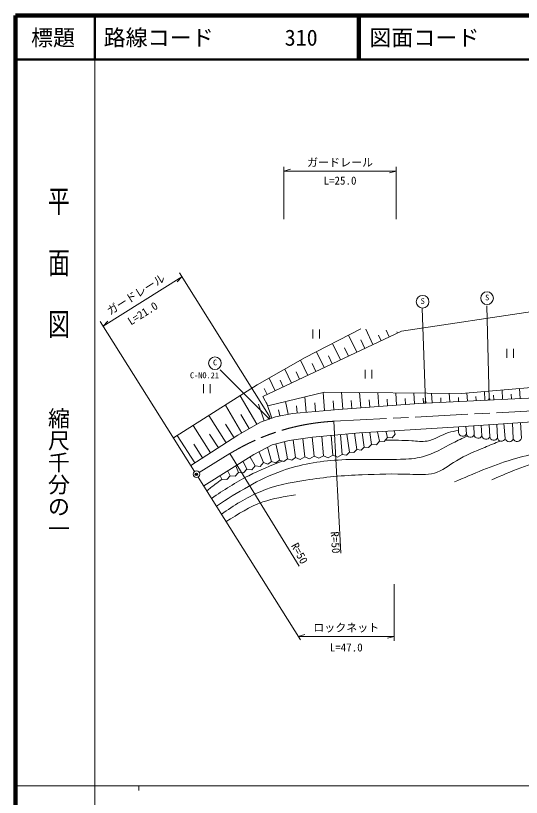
# Model space of a CAD drawing. Units: millimetres, scale not verified. Extents: x 40000 to 680000, y 20000 to 380000.
# Drawn here: x 40000 to 154921, y 202409 to 380000 of the extents above; entities that cross this region are included whole.
import ezdxf
from ezdxf.enums import TextEntityAlignment as Align

# ---------------------------------------------------------------- set-up
doc = ezdxf.new("R2010")
doc.units = ezdxf.units.MM
doc.header["$LTSCALE"] = 1000
doc.header["$PDMODE"] = 32
doc.header["$PDSIZE"] = 500
doc.linetypes.add('CHAIN', pattern=[18.5, 12, -1.5, 3.5, -1.5])
for name, color, linetype, lineweight in [('M-BGD', 7, 'Continuous', 13), ('M-BMK', 2, 'CHAIN', 13), ('M-BMK-SRVR', 3, 'Continuous', 13), ('M-STR-HTXT', 7, 'Continuous', 13), ('M-STR-STRC', 7, 'Continuous', 13), ('M-TTL', 2, 'Continuous', 140), ('M-TTL-BAND', 7, 'Continuous', 13), ('M-TTL-LINE', 7, 'Continuous', 50)]:
    doc.layers.add(name, color=color, linetype=linetype, lineweight=lineweight)
doc.layers.add('M-OTRS', color=6, linetype='Continuous')
doc.layers.add('M-TTL-TXT', color=7, linetype='Continuous')
doc.styles.add('@ＭＳ ゴシック', font='')
doc.styles.add('ＭＳ ゴシック', font='')
doc.styles.get('@ＭＳ ゴシック').set_extended_font_data('@MS Gothic')
doc.styles.get('ＭＳ ゴシック').set_extended_font_data('MS Gothic')

msp = doc.modelspace()

# ---------------------------------------------------------------- linework, layer by layer
at = {"layer": 'M-BGD'}
for p, q in [((127689, 308331), (163665, 313750)), ((127689, 308331), (96195, 293477)), ((107519, 308677), (107519, 306677)), ((109039, 306677), (109039, 308677)), ((117500, 303525), (115667, 307410)), ((121205, 305273), (119551, 308780)), ((123058, 306147), (122467, 307399)), ((124910, 307021), (124201, 308524)), ((126763, 307894), (126645, 308145)), ((113794, 301778), (112023, 305533)), ((119352, 304399), (118421, 306374)), ((115647, 302651), (114746, 304562)), ((151585, 304271), (151585, 302271)), ((153105, 302271), (153105, 304271)), ((110089, 300030), (108379, 303656)), ((111942, 300904), (111071, 302749)), ((106384, 298282), (104758, 301729)), ((108237, 299156), (107397, 300937)), ((102679, 296535), (101193, 299686)), ((104531, 297409), (103753, 299058)), ((119437, 299564), (119437, 297564)), ((120957, 297564), (120957, 299564)), ((98974, 294787), (97627, 297642)), ((100826, 295661), (100118, 297162)), ((75892, 284063), (94919, 296090)), ((82681, 296259), (82681, 294259)), ((84201, 294259), (84201, 296259)), ((97121, 293913), (96483, 295267)), ((150646, 292834), (150540, 294953)), ((154646, 293035), (154533, 295289)), ((94776, 287175), (90996, 293610)), ((97342, 291373), (96195, 293477)), ((106031, 289919), (105733, 293409)), ((110213, 290276), (109860, 294411)), ((114366, 290618), (114085, 294457)), ((118432, 290916), (118176, 294415)), ((122498, 291213), (122267, 294373)), ((126564, 291511), (126358, 294331)), ((130631, 291808), (130449, 294289)), ((132647, 291933), (132589, 293100)), ((134647, 292033), (134536, 294247)), ((136647, 292133), (136594, 293180)), ((138647, 292233), (138548, 294206)), ((140647, 292334), (140600, 293260)), ((142646, 292434), (142554, 294281)), ((144646, 292534), (144598, 293492)), ((146646, 292634), (146547, 294617)), ((148646, 292734), (148595, 293760)), ((152646, 292935), (152591, 294028)), ((91376, 285178), (87660, 291502)), ((96487, 287978), (95177, 291701)), ((98208, 288583), (96975, 292087)), ((101938, 289460), (101360, 292348)), ((103940, 289741), (103804, 291324)), ((108122, 290098), (107959, 292004)), ((112304, 290455), (112132, 292467)), ((116399, 290767), (116265, 292601)), ((120465, 291064), (120343, 292729)), ((124531, 291362), (124422, 292857)), ((128597, 291660), (128501, 292985)), ((100025, 289077), (99744, 290482)), ((87847, 282966), (83908, 289130)), ((93076, 286177), (91202, 289366)), ((84275, 280684), (80325, 286865)), ((89633, 284108), (87666, 287185)), ((140669, 285245), (140656, 286579)), ((142434, 285023), (142302, 286721)), ((144198, 284800), (144090, 286834)), ((145962, 284578), (145793, 286976)), ((147727, 284356), (147609, 287061)), ((149491, 284134), (149369, 287090)), ((151255, 283911), (150930, 287317)), ((153088, 283956), (152916, 287402)), ((154920, 284000), (154733, 287572)), ((80703, 278401), (76741, 284600)), ((86061, 281825), (84089, 284911)), ((107828, 279903), (107419, 284252)), ((109945, 280030), (109604, 284422)), ((112061, 280157), (111704, 284592)), ((114178, 280283), (113833, 284791)), ((115858, 280854), (115280, 284905)), ((117537, 281424), (117040, 285132)), ((119217, 281995), (118742, 285217)), ((120897, 282565), (120461, 285330)), ((122683, 283347), (122220, 285415)), ((124470, 284128), (124150, 285586)), ((126256, 284910), (126023, 285642)), ((82489, 279542), (80511, 282637)), ((99950, 279047), (99164, 282719)), ((101772, 279348), (101094, 283145)), ((103594, 279650), (103080, 283571)), ((105711, 279776), (105237, 283883)), ((96305, 278445), (95320, 280851)), ((98127, 278746), (97206, 281953)), ((94417, 277697), (93315, 279732)), ((90639, 276202), (90016, 277698)), ((92528, 276950), (91716, 278730)), ((86862, 274706), (86442, 275460)), ((88750, 275454), (88215, 276536))]:
    msp.add_line(p, q, dxfattribs=at)
for points in [[(94919, 296090), (105821, 302338), (118445, 308841)], [(217317, 296218), (183126, 294497), (159645, 293285), (131647, 291883), (113350, 290544), (102894, 289651), (99069, 288886), (95626, 287675), (90526, 284678), (79810, 277830)], [(97342, 291373), (110212, 294497), (141323, 294178), (167845, 296409)], [(82748, 273157), (94114, 280275), (98268, 282525), (102192, 283449), (107443, 284257), (118118, 285237), (127177, 285757), (140724, 286622), (160747, 287949), (180303, 288930), (219016, 290662), (252767, 292508), (266586, 293878)], [(86862, 274706), (87993, 274608), (88750, 275454), (89882, 275356), (90639, 276202), (91771, 276103), (92528, 276950), (93659, 276851), (94417, 277697), (95548, 277599), (96305, 278445), (97292, 278140), (98127, 278746), (99114, 278441), (99950, 279047), (100936, 278742), (101772, 279348), (102758, 279043), (103594, 279650), (104684, 279184), (105711, 279776), (106801, 279310), (107828, 279903), (108918, 279437), (109945, 280030), (111035, 279564), (112061, 280157), (113152, 279691), (114178, 280283), (115161, 280149), (115858, 280854), (116840, 280719), (117537, 281424), (118520, 281289), (119217, 281995), (120199, 281860), (120897, 282565), (121985, 282509), (122683, 283347), (123772, 283291), (124470, 284128), (125558, 284073), (126256, 284910)]]:
    msp.add_lwpolyline(points, dxfattribs=at)
for centre, radius in [((133129, 292153), 150), ((133129, 292153), 90), ((133129, 292153), 30), ((147622, 292831), 150), ((147622, 292831), 90), ((147622, 292831), 30), ((97547, 288461), 150), ((97547, 288461), 90), ((97547, 288461), 30)]:
    msp.add_circle(centre, radius, dxfattribs=at)
for centre, radius, start, end in [((141577, 285332), 911, 185.49866, 340.13789), ((143341, 285110), 911, 185.49866, 340.13789), ((145105, 284888), 911, 185.49866, 340.13789), ((146870, 284665), 911, 185.49866, 340.13789), ((148634, 284443), 911, 185.49866, 340.13789), ((150398, 284221), 911, 185.49866, 340.13789), ((152166, 284140), 940, 194.07448, 348.71371), ((153999, 284184), 940, 194.07448, 348.71371)]:
    msp.add_arc(centre, radius, start, end, dxfattribs=at)
for points, knots in [([(85621, 268588), (90432, 271660), (95243, 274731), (100550, 276610), (104603, 278044), (108946, 278782), (113260, 279048), (117982, 279338), (122668, 279063), (127425, 279207), (129131, 279247), (130842, 279347), (132461, 279767), (134896, 280399), (137124, 281754), (139393, 282924), (140453, 283471), (141521, 283977), (142590, 284483)], [0, 0, 0, 0, 1, 1, 1, 2, 2, 2, 3, 3, 3, 4, 4, 4, 5, 5, 5, 6, 6, 6, 6]), ([(124005, 283524), (125991, 283542), (127977, 283560), (130000, 283404), (131174, 283314), (132360, 283165), (133478, 283364), (135161, 283663), (136687, 284751), (138354, 285283), (139069, 285511), (139811, 285636), (140552, 285762)], [0, 0, 0, 0, 1, 1, 1, 2, 2, 2, 3, 3, 3, 4, 4, 4, 4]), ([(139696, 274058), (144004, 275924), (148312, 277790), (152796, 279146), (157030, 280427), (161422, 281253), (165787, 281853), (170951, 282562), (176079, 282954), (181377, 283693), (185177, 284170), (189001, 284799), (192744, 284126), (195661, 283602), (198529, 282288), (200756, 280337), (201698, 279511), (202526, 278571), (203354, 277631)], [0, 0, 0, 0, 1, 1, 1, 2, 2, 2, 3, 3, 3, 4, 4, 4, 5, 5, 5, 6, 6, 6, 6]), ([(86760, 266778), (89606, 268666), (92451, 270554), (95553, 271853), (98828, 273226), (102388, 273943), (105944, 274491), (110211, 275149), (114471, 275563), (118751, 275690), (122338, 275842), (125888, 275945), (129559, 275810), (131468, 275723), (133411, 275571), (135155, 276090), (136931, 276616), (138503, 277842), (140151, 278848), (142211, 280106), (144390, 281021), (146585, 281925), (147755, 282407), (148929, 282886), (150102, 283364)], [0, 0, 0, 0, 1, 1, 1, 2, 2, 2, 3, 3, 3, 4, 4, 4, 5, 5, 5, 6, 6, 6, 7, 7, 7, 8, 8, 8, 8]), ([(148224, 274571), (152587, 276441), (156951, 278311), (161510, 279487), (165148, 280426), (168910, 280924), (172661, 281326), (176983, 281789), (181292, 282125), (185668, 281925), (188790, 281783), (191947, 281367), (194797, 280207), (196685, 279438), (198439, 278344), (200193, 277249)], [0, 0, 0, 0, 1, 1, 1, 2, 2, 2, 3, 3, 3, 4, 4, 4, 5, 5, 5, 5]), ([(84519, 270342), (87273, 272170), (90028, 273998), (92956, 275491), (95407, 276739), (97978, 277754), (100550, 278768)], [0, 0, 0, 0, 1, 1, 1, 2, 2, 2, 2]), ([(83468, 272013), (84079, 272529), (84690, 273044), (85323, 273532), (85820, 273916), (86331, 274284), (86841, 274651)], [0, 0, 0, 0, 1, 1, 1, 2, 2, 2, 2]), ([(87847, 265048), (90534, 266762), (93220, 268476), (96157, 269511), (98538, 270350), (101082, 270742), (103627, 271135)], [0, 0, 0, 0, 1, 1, 1, 2, 2, 2, 2])]:
    msp.add_open_spline(points, degree=3, knots=knots, dxfattribs=at)
at = {"layer": 'M-BMK'}
for p, q in [((112293, 287849), (177537, 291261)), ((81720, 276202), (88687, 280492))]:
    msp.add_line(p, q, dxfattribs=at)
msp.add_arc((114905, 237918), 50000, 92.99365, 121.62515, dxfattribs=at)
at = {"layer": 'M-BMK-SRVR'}
for p, q in [((59239, 310547), (80682, 276444)), ((81481, 275174), (104736, 238187))]:
    msp.add_line(p, q, dxfattribs=at)
for radius in [750, 30]:
    msp.add_circle((81081, 275809), radius, dxfattribs=at)
at = {"layer": 'M-OTRS'}
msp.add_point((81081, 275809), dxfattribs=at)
at = {"layer": 'M-STR-HTXT'}
for p, q in [((100951, 333733), (100951, 345671)), ((100951, 344671), (102451, 345091)), ((100951, 344671), (126485, 344671)), ((126485, 344671), (124985, 344251)), ((126485, 345671), (126485, 333733)), ((77249, 321533), (97874, 288730)), ((59924, 309459), (77781, 320687)), ((77781, 320687), (76735, 319533)), ((59924, 309459), (60970, 310613)), ((112293, 287849), (113860, 257890)), ((104418, 254948), (88687, 280492)), ((126023, 237986), (126023, 250838)), ((104234, 238986), (105734, 239406)), ((104234, 238986), (126023, 238986)), ((126023, 238986), (124523, 238566))]:
    msp.add_line(p, q, dxfattribs=at)
at = {"layer": 'M-STR-STRC'}
for p, q in [((133129, 292153), (132384, 313520)), ((147622, 292831), (147036, 314102)), ((97547, 288461), (86475, 299566))]:
    msp.add_line(p, q, dxfattribs=at)
for centre in [(132485, 315002), (147137, 315816), (85297, 301047)]:
    msp.add_circle(centre, 1440, dxfattribs=at)
at = {"layer": 'M-TTL'}
for p, q in [((40000, 380000), (40000, 20000)), ((680000, 380000), (40000, 380000))]:
    msp.add_line(p, q, dxfattribs=at)
at = {"layer": 'M-TTL-BAND'}
for p, q in [((58000, 370000), (58000, 20000)), ((40000, 205000), (579000, 205000)), ((68000, 205000), (68000, 204000))]:
    msp.add_line(p, q, dxfattribs=at)
at = {"layer": 'M-TTL-LINE'}
for p, q in [((58000, 380000), (58000, 370000)), ((117750, 380000), (117750, 370000)), ((118250, 380000), (118250, 370000)), ((40000, 370000), (680000, 370000))]:
    msp.add_line(p, q, dxfattribs=at)

# ---------------------------------------------------------------- texts
at = {"layer": 'M-STR-HTXT', "style": 'ＭＳ ゴシック'}
for s, p in [('ガードレール', (106218, 345171)), ('L=25.0', (109968, 341061)), ('ロックネット', (107629, 239486)), ('L=47.0', (111379, 234998))]:
    msp.add_text(s, height=1833, dxfattribs=at).set_placement(p, align=Align.BOTTOM_LEFT)
for s, rotation, p in [('ガードレール', 32.2, (61754, 311424)), ('L=21.0', 32.2, (66488, 309124)), ('R=50', 273.9, (111026, 262709)), ('R=50', 298.4, (102039, 259346))]:
    msp.add_text(s, height=1833, rotation=rotation, dxfattribs=at).set_placement(p, align=Align.BOTTOM_LEFT)
at = {"layer": 'M-STR-STRC', "style": 'ＭＳ ゴシック'}
for s, p in [('S', (146687, 314916)), ('S', (132035, 314102)), ('C', (84847, 300147)), ('C-NO.21', (79611, 297233))]:
    msp.add_text(s, height=1320, dxfattribs=at).set_placement(p, align=Align.BOTTOM_LEFT)
at = {"layer": 'M-TTL-BAND', "style": '@ＭＳ ゴシック', "width": 1.4}
msp.add_text('平  面  図', height=3666, rotation=270, dxfattribs=at).set_placement((49777, 306475), align=Align.MIDDLE_RIGHT)
at = {"layer": 'M-TTL-BAND', "style": '@ＭＳ ゴシック'}
msp.add_text('縮尺千分の一', height=3666, rotation=270, dxfattribs=at).set_placement((49777, 261030), align=Align.MIDDLE_RIGHT)
at = {"layer": 'M-TTL-TXT', "style": 'ＭＳ ゴシック'}
msp.add_text('標題', height=3666, dxfattribs=at).set_placement((48500, 375000), align=Align.MIDDLE_CENTER)
for s, p in [('路線コード', (60000, 375000)), ('310', (101142, 375000)), ('図面コード', (120380, 375000))]:
    msp.add_text(s, height=3666, dxfattribs=at).set_placement(p, align=Align.MIDDLE_LEFT)

doc.saveas('drawing.dxf')
